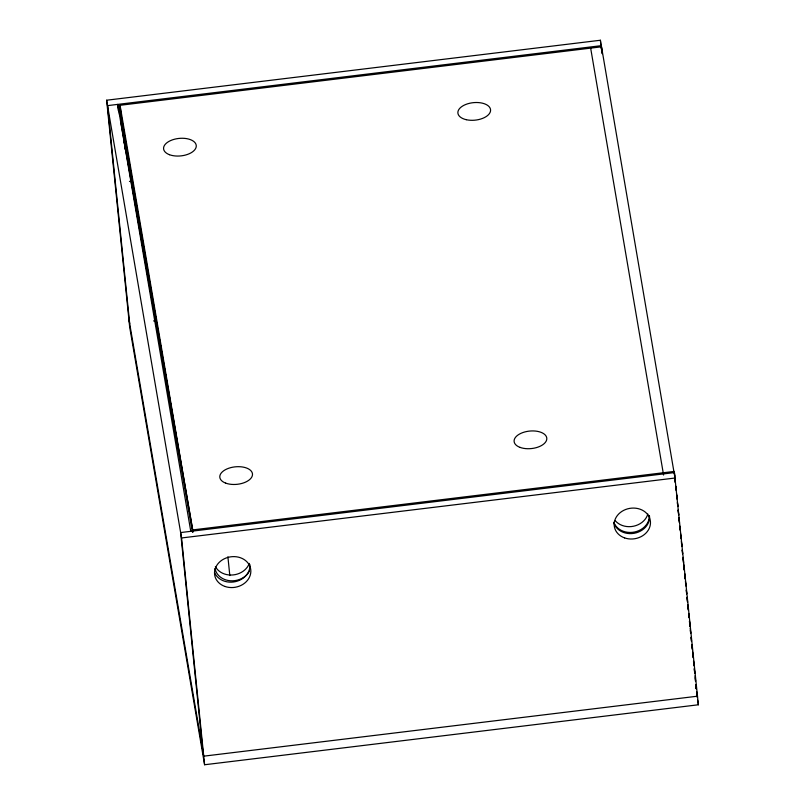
<?xml version="1.0" encoding="UTF-8"?>
<svg xmlns="http://www.w3.org/2000/svg" width="805" height="805" viewBox="0 0 805 805"><rect width="100%" height="100%" fill="white"/><g stroke="black" fill="none" stroke-linecap="round" stroke-linejoin="round"><path stroke-width="1.21" d="M202.81 750.763L180.642 532.558L674.409 472.585L698.378 704.778L204.601 764.75L129.665 327.011L106.622 100.222L600.399 40.25L602.08 53.14M601.325 45.654L107.548 105.626L129.716 323.831M121.625 120.74L120.056 105.294L601.516 46.811L674.721 476.429M129.454 181.417L131.95 181.115M153.564 320.933L156.059 320.632M674.208 471.428L192.747 529.911L118.607 105.465L119.543 114.662L120.992 114.491L192.486 532.075L120.539 120.458L121.988 120.277L122.491 125.278M106.622 100.222L181.568 537.961L675.335 477.989M590.659 48.129L663.582 475.041M695.892 686.544L696.315 689.02L695.933 685.266M696.758 691.867L697.502 696.194L203.735 756.167L128.79 318.428M697.583 700.139L698.378 704.778M120.056 105.294L192.989 532.206M190.775 531.33L117.691 104.398L118.325 110.637M695.882 686.172L696.214 688.537M696.748 694.755L697.09 697.11L696.758 692.853M674.409 472.585L674.791 476.329M675.043 478.824L675.425 482.557M675.808 486.3L676.19 490.044M676.562 493.787L677.075 498.768M677.448 502.511L677.83 506.254M678.213 509.988L678.716 514.979M678.967 517.474L679.48 522.465M679.863 526.198L680.235 529.942M680.617 533.685L681.121 538.666M681.382 541.161L681.885 546.152M682.268 549.896L682.64 553.629M683.022 557.372L683.536 562.363M683.787 564.858L684.29 569.839M684.673 573.583L685.176 578.574M685.427 581.059L685.941 586.05M686.313 589.793L686.695 593.537M687.078 597.27L687.581 602.261M687.832 604.756L688.345 609.737M688.728 613.48L689.1 617.224M689.483 620.967L689.986 625.948M690.247 628.443L690.75 633.434M691.133 637.178L691.515 640.911M691.887 644.654L692.401 649.645M692.652 652.131L693.155 657.121M693.538 660.865L694.041 665.856M694.292 668.341L694.806 673.332M695.057 675.828L695.56 680.809M695.943 684.552L696.325 688.295M674.972 478.925L675.355 482.678M675.737 486.431L676.12 490.185M676.623 495.186L677.005 498.939M677.387 502.692L677.77 506.436M678.152 510.189L678.655 515.19M679.038 518.943L679.42 522.697M679.802 526.45L680.185 530.203M680.688 535.204L680.95 537.7M681.453 542.701L681.835 546.454M682.217 550.207L682.6 553.961M683.103 558.962L683.485 562.715M683.868 566.468L684.25 570.222M684.632 573.965L685.136 578.966M685.518 582.719L685.769 585.225M686.283 590.226L686.665 593.979M687.037 597.733L687.42 601.476M687.933 606.477L688.315 610.23M688.698 613.984L689.07 617.737M689.452 621.49L689.966 626.491M690.348 630.245L690.599 632.74M691.103 637.741L691.485 641.494M691.867 645.248L692.25 649.001M692.763 654.002L693.135 657.755M693.518 661.509L693.9 665.252M694.282 669.005L694.665 672.759M695.168 677.76L695.55 681.513M601.516 46.811L602.221 53.704M600.399 40.25L601.285 48.974M227.906 556.798L229.807 575.565M181.568 537.961L204.601 764.75M122.742 127.784L123.004 130.289M123.256 132.785L123.507 135.29M124.141 141.539L124.393 144.045M124.654 146.55L124.906 149.046M122.773 132L123.024 134.505M649.363 515.784A18.243 15.396 -9.7 0 1 634.531 532.014A18.243 15.396 -9.7 0 1 614.124 523.069M249.449 571.107A18.243 15.396 -9.7 0 1 230.401 580.777A18.243 15.396 -9.7 0 1 215.036 568.541M647.854 514.033A18.243 15.396 -9.7 0 1 633.535 526.229A18.243 15.396 -9.7 0 1 615.312 520.755M249.329 563.399A18.243 15.396 -9.7 0 1 232.967 574.951A18.243 15.396 -9.7 0 1 215.368 566.569M649.494 515.945A18.243 15.396 -9.7 0 1 634.139 533.292A18.243 15.396 -9.7 0 1 613.662 522.324M249.852 564.486A18.243 15.396 -9.7 0 1 235.654 581.592A18.243 15.396 -9.7 0 1 214.673 572.778M519.99 447.369A16.422 8.795 -5.8 0 0 546.575 440.164A16.422 8.795 -5.8 0 0 524.8 431.953A16.422 8.795 -5.8 0 0 519.99 447.369M169.453 154.701A16.422 8.795 -5.8 0 0 196.038 147.496A16.422 8.795 -5.8 0 0 174.272 139.285A16.422 8.795 -5.8 0 0 169.453 154.701M466.216 119.683A16.422 8.795 -5.8 0 0 490.587 110.134A16.422 8.795 -5.8 0 0 465.884 104.419A16.422 8.795 -5.8 0 0 466.216 119.683M225.682 483.121A16.422 8.795 -5.8 0 0 252.267 475.916A16.422 8.795 -5.8 0 0 230.492 467.705A16.422 8.795 -5.8 0 0 225.682 483.121M624.62 537.911A18.243 15.396 -9.7 0 0 650.42 521.348A18.243 15.396 -9.7 0 0 621.923 511.376A18.243 15.396 -9.7 0 0 624.62 537.911M224.977 586.463A18.243 15.396 -9.7 0 0 250.778 569.89A18.243 15.396 -9.7 0 0 222.281 559.918A18.243 15.396 -9.7 0 0 224.977 586.463"/></g></svg>
